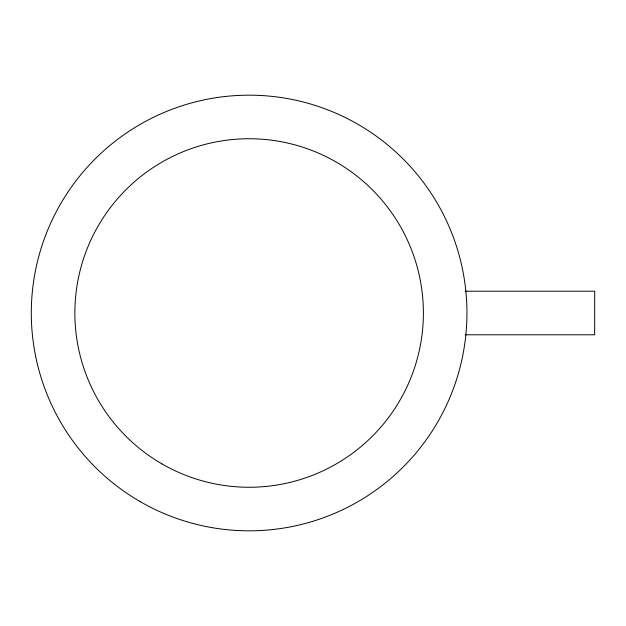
<?xml version="1.0" encoding="UTF-8"?>
<svg xmlns="http://www.w3.org/2000/svg" width="626" height="626" viewBox="0 0 626 626"><rect width="100%" height="100%" fill="white"/><g stroke="black" fill="none" stroke-linecap="round" stroke-linejoin="round"><path stroke-width="0.94" d="M465.204 291.215L594.7 291.215L594.669 334.785L465.204 334.785M140.216 501.645A217.825 217.825 0 0 0 466.949 313A217.825 217.825 0 0 0 140.216 124.355A217.825 217.825 0 0 0 140.216 501.645M161.993 463.913A174.263 174.263 0 0 0 423.387 313A174.263 174.263 0 0 0 161.993 162.087A174.263 174.263 0 0 0 161.993 463.913"/></g></svg>
